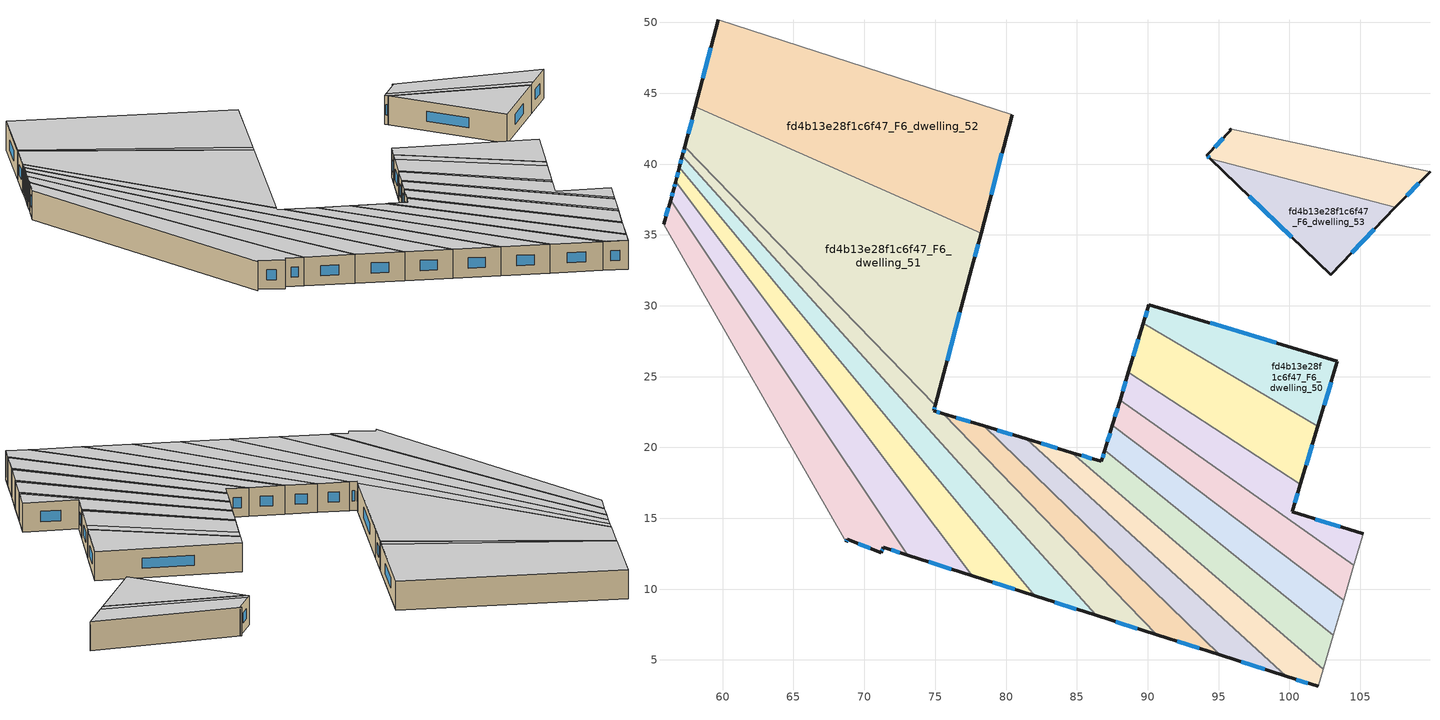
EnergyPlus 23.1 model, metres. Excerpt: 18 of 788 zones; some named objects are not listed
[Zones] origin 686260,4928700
fd4b13e28f1c6f47_F6_dwelling_37
 floor to fd4b13e28f1c6f47_F5_dwelling_37 (EU_floor_Construction): 56.32,37.46 73.07,12.39 71.34,12.95 71.2,12.57 68.8,13.53 68.71,13.31 55.82,35.76 z18
 wall outside (EU_wall_Construction): 68.71,13.31 68.8,13.53 71.2,12.57 71.34,12.95 73.07,12.39 / 56.32,37.46 55.82,35.76 z18:21
 wall to fd4b13e28f1c6f47_F6_dwelling_36 (EU_wall_Construction): 55.82,35.76 68.71,13.31 z18:21
 wall to fd4b13e28f1c6f47_F6_dwelling_38 (EU_wall_Construction): 73.07,12.39 56.32,37.46 z18:21
 window (EU_Window_Construction): 68.74,13.38 68.77,13.46 / 56.16,36.91 55.99,36.31 / 71.9,12.77 72.51,12.57 / 71.24,12.69 71.29,12.83 / 69.58,13.22 70.42,12.88 z18.97:20.03
 ceiling to fd4b13e28f1c6f47_F7_dwelling_48 (EU_floor_Construction): 72.96,12.43 56.31,37.43 55.82,35.76 68.71,13.31 68.8,13.53 71.2,12.57 71.34,12.95 z21
 ceiling to fd4b13e28f1c6f47_F7_dwelling_49 (EU_floor_Construction): 73.07,12.4 56.32,37.46 56.31,37.43 72.96,12.43 z21
fd4b13e28f1c6f47_F6_dwelling_38
 floor to fd4b13e28f1c6f47_F5_dwelling_38 (EU_floor_Construction): 56.68,38.75 77.62,10.94 73.07,12.39 56.32,37.46 56.55,38.24 z18
 wall outside (EU_wall_Construction): 56.68,38.75 56.55,38.24 56.32,37.46 / 73.07,12.39 77.62,10.94 z18:21
 wall to fd4b13e28f1c6f47_F6_dwelling_39 (EU_wall_Construction): 77.62,10.94 56.68,38.75 z18:21
 window (EU_Window_Construction): 56.47,37.99 56.4,37.72 / 56.64,38.58 56.59,38.4 / 74.54,11.92 76.15,11.41 z18.97:20.03
 ceiling to fd4b13e28f1c6f47_F7_dwelling_49 (EU_floor_Construction): 77.58,10.95 56.68,38.74 56.55,38.24 56.32,37.46 73.07,12.4 z21
 ceiling to fd4b13e28f1c6f47_F7_dwelling_50 (EU_floor_Construction): 77.62,10.94 56.68,38.75 56.68,38.74 77.58,10.95 z21
fd4b13e28f1c6f47_F6_dwelling_39
 floor to fd4b13e28f1c6f47_F5_dwelling_39 (EU_floor_Construction): 56.95,39.76 82.04,9.52 77.62,10.94 56.68,38.75 z18
 wall outside (EU_wall_Construction): 56.95,39.76 56.68,38.75 / 77.62,10.94 82.04,9.52 z18:21
 wall to fd4b13e28f1c6f47_F6_dwelling_40 (EU_wall_Construction): 82.04,9.52 56.95,39.76 z18:21
 window (EU_Window_Construction): 56.86,39.43 56.77,39.08 / 79.05,10.48 80.61,9.98 z18.97:20.03
 ceiling to fd4b13e28f1c6f47_F7_dwelling_50 (EU_floor_Construction): 82.04,9.52 56.95,39.76 56.68,38.75 77.62,10.94 z21
fd4b13e28f1c6f47_F6_dwelling_40
 floor to fd4b13e28f1c6f47_F5_dwelling_40 (EU_floor_Construction): 57.16,40.57 86.37,8.14 82.04,9.52 56.95,39.76 z18
 wall outside (EU_wall_Construction): 57.16,40.57 56.95,39.76 / 82.04,9.52 86.37,8.14 z18:21
 wall to fd4b13e28f1c6f47_F6_dwelling_41 (EU_wall_Construction): 86.37,8.14 57.16,40.57 z18:21
 window (EU_Window_Construction): 57.09,40.31 57.02,40.02 / 83.44,9.08 84.97,8.59 z18.97:20.03
 ceiling to fd4b13e28f1c6f47_F7_dwelling_51 (EU_floor_Construction): 86.37,8.14 57.16,40.57 56.95,39.77 82.06,9.52 z21
 ceiling to fd4b13e28f1c6f47_F7_dwelling_50 (EU_floor_Construction): 82.06,9.52 56.95,39.77 82.04,9.52 z21
fd4b13e28f1c6f47_F6_dwelling_41
 floor to fd4b13e28f1c6f47_F5_dwelling_41 (EU_floor_Construction): 74.99,22.97 74.89,22.59 75.56,22.39 90.64,6.77 86.37,8.14 57.16,40.57 57.34,41.24 z18
 wall outside (EU_wall_Construction): 86.37,8.14 90.64,6.77 / 57.34,41.24 57.16,40.57 / 75.56,22.39 74.89,22.59 74.99,22.97 z18:21
 wall to fd4b13e28f1c6f47_F6_dwelling_42 (EU_wall_Construction): 90.64,6.77 75.56,22.39 z18:21
 wall to fd4b13e28f1c6f47_F6_dwelling_51 (EU_wall_Construction): 74.99,22.97 57.34,41.24 z18:21
 window (EU_Window_Construction): 87.75,7.7 89.26,7.22 / 57.28,41.03 57.22,40.79 / 74.92,22.71 74.96,22.85 / 75.34,22.45 75.1,22.52 z18.97:20.03
 ceiling to fd4b13e28f1c6f47_F7_dwelling_52 (EU_floor_Construction): 90.64,6.77 75.56,22.39 74.89,22.59 74.99,22.97 57.34,41.24 57.17,40.59 86.45,8.11 z21
 ceiling to fd4b13e28f1c6f47_F7_dwelling_51 (EU_floor_Construction): 86.45,8.11 57.17,40.59 57.16,40.57 86.37,8.14 z21
fd4b13e28f1c6f47_F6_dwelling_42
 floor to fd4b13e28f1c6f47_F5_dwelling_42 (EU_floor_Construction): 90.64,6.77 75.56,22.39 78.42,21.52 95.08,5.35 z18
 wall outside (EU_wall_Construction): 90.64,6.77 95.08,5.35 / 78.42,21.52 75.56,22.39 z18:21
 wall to fd4b13e28f1c6f47_F6_dwelling_43 (EU_wall_Construction): 95.08,5.35 78.42,21.52 z18:21
 window (EU_Window_Construction): 92.08,6.31 93.64,5.81 / 77.49,21.8 76.48,22.11 z18.97:20.03
 ceiling to fd4b13e28f1c6f47_F7_dwelling_53 (EU_floor_Construction): 95.08,5.35 78.42,21.52 75.65,22.36 90.78,6.73 z21
 ceiling to fd4b13e28f1c6f47_F7_dwelling_52 (EU_floor_Construction): 90.78,6.73 75.65,22.36 75.56,22.39 90.64,6.77 z21
fd4b13e28f1c6f47_F6_dwelling_43
 floor to fd4b13e28f1c6f47_F5_dwelling_43 (EU_floor_Construction): 95.08,5.35 78.42,21.52 81.43,20.61 99.77,3.85 z18
 wall outside (EU_wall_Construction): 95.08,5.35 99.77,3.85 / 81.43,20.61 78.42,21.52 z18:21
 wall to fd4b13e28f1c6f47_F6_dwelling_44 (EU_wall_Construction): 99.77,3.85 81.43,20.61 z18:21
 window (EU_Window_Construction): 96.6,4.87 98.25,4.34 / 80.46,20.91 79.4,21.23 z18.97:20.03
 ceiling to fd4b13e28f1c6f47_F7_dwelling_54 (EU_floor_Construction): 99.77,3.85 81.43,20.61 78.56,21.48 95.3,5.28 z21
 ceiling to fd4b13e28f1c6f47_F7_dwelling_53 (EU_floor_Construction): 95.3,5.28 78.56,21.48 78.42,21.52 95.08,5.35 z21
fd4b13e28f1c6f47_F6_dwelling_44
 floor to fd4b13e28f1c6f47_F5_dwelling_44 (EU_floor_Construction): 102.39,4.34 102.03,3.13 99.77,3.85 81.43,20.61 84.66,19.64 z18
 wall outside (EU_wall_Construction): 99.77,3.85 102.03,3.13 / 84.66,19.64 81.43,20.61 z18:21
 wall adiabatic (EU_wall_Construction): 102.03,3.13 102.39,4.34 z18:21
 wall to fd4b13e28f1c6f47_F6_dwelling_45 (EU_wall_Construction): 102.39,4.34 84.66,19.64 z18:21
 window (EU_Window_Construction): 100.5,3.62 101.3,3.36 / 83.61,19.95 82.48,20.3 z18.97:20.03
 ceiling to fd4b13e28f1c6f47_F7_dwelling_55 (EU_floor_Construction): 102.03,3.13 102.38,4.34 84.66,19.64 81.62,20.55 100.06,3.76 z21
 ceiling to fd4b13e28f1c6f47_F7_dwelling_54 (EU_floor_Construction): 100.06,3.76 81.62,20.55 81.43,20.61 99.77,3.85 z21
fd4b13e28f1c6f47_F6_dwelling_45
 floor to fd4b13e28f1c6f47_F5_dwelling_45 (EU_floor_Construction): 103.1,6.76 102.39,4.34 84.66,19.64 86.74,19.01 86.98,19.82 z18
 wall outside (EU_wall_Construction): 86.98,19.82 86.74,19.01 84.66,19.64 z18:21
 wall to fd4b13e28f1c6f47_F6_dwelling_46 (EU_wall_Construction): 103.1,6.76 86.98,19.82 z18:21
 wall adiabatic (EU_wall_Construction): 102.39,4.34 103.1,6.76 z18:21
 window (EU_Window_Construction): 86.06,19.21 85.33,19.43 / 86.9,19.55 86.82,19.27 z18.97:20.03
 ceiling to fd4b13e28f1c6f47_F7_dwelling_56 (EU_floor_Construction): 102.44,4.51 103.1,6.76 86.98,19.82 86.74,19.01 84.93,19.55 z21
 ceiling to fd4b13e28f1c6f47_F7_dwelling_55 (EU_floor_Construction): 102.38,4.34 102.44,4.51 84.93,19.55 84.66,19.64 z21
fd4b13e28f1c6f47_F6_dwelling_46
 floor to fd4b13e28f1c6f47_F5_dwelling_46 (EU_floor_Construction): 103.83,9.22 103.1,6.76 86.98,19.82 87.52,21.58 z18
 wall outside (EU_wall_Construction): 87.52,21.58 86.98,19.82 z18:21
 wall adiabatic (EU_wall_Construction): 103.1,6.76 103.83,9.22 z18:21
 wall to fd4b13e28f1c6f47_F6_dwelling_47 (EU_wall_Construction): 103.83,9.22 87.52,21.58 z18:21
 window (EU_Window_Construction): 87.34,21.01 87.15,20.39 z18.97:20.03
 ceiling to fd4b13e28f1c6f47_F7_dwelling_57 (EU_floor_Construction): 103.17,6.98 103.83,9.22 87.52,21.58 87.03,19.97 z21
 ceiling to fd4b13e28f1c6f47_F7_dwelling_56 (EU_floor_Construction): 103.1,6.76 103.17,6.98 87.03,19.97 86.98,19.82 z21
fd4b13e28f1c6f47_F6_dwelling_47
 floor to fd4b13e28f1c6f47_F5_dwelling_47 (EU_floor_Construction): 104.56,11.69 103.83,9.22 87.52,21.58 88.05,23.34 z18
 wall outside (EU_wall_Construction): 88.05,23.34 87.52,21.58 z18:21
 wall adiabatic (EU_wall_Construction): 103.83,9.22 104.56,11.69 z18:21
 wall to fd4b13e28f1c6f47_F6_dwelling_48 (EU_wall_Construction): 104.56,11.69 88.05,23.34 z18:21
 window (EU_Window_Construction): 87.88,22.77 87.69,22.15 z18.97:20.03
 ceiling adiabatic (EU_roof_Construction): 103.91,9.48 104.56,11.69 88.05,23.34 87.57,21.76 z21
 ceiling to fd4b13e28f1c6f47_F7_dwelling_57 (EU_floor_Construction): 103.83,9.22 103.91,9.48 87.57,21.76 87.52,21.58 z21
fd4b13e28f1c6f47_F6_dwelling_48
 floor to fd4b13e28f1c6f47_F5_dwelling_48 (EU_floor_Construction): 100.78,17.41 100.19,15.45 105.22,13.91 104.56,11.69 88.05,23.34 88.64,25.3 z18
 wall outside (EU_wall_Construction): 105.22,13.91 100.19,15.45 100.78,17.41 / 88.64,25.3 88.05,23.34 z18:21
 wall adiabatic (EU_wall_Construction): 104.56,11.69 105.22,13.91 z18:21
 wall to fd4b13e28f1c6f47_F6_dwelling_49 (EU_wall_Construction): 100.78,17.41 88.64,25.3 z18:21
 window (EU_Window_Construction): 100.38,16.08 100.59,16.77 / 103.59,14.41 101.82,14.95 / 88.45,24.67 88.24,23.98 z18.97:20.03
 ceiling to fd4b13e28f1c6f47_F7_dwelling_59 (EU_floor_Construction): 104.65,11.98 105.22,13.91 100.19,15.45 100.78,17.41 88.64,25.3 88.11,23.55 z21
 ceiling to fd4b13e28f1c6f47_F7_dwelling_58 (EU_floor_Construction): 104.56,11.69 104.65,11.98 88.11,23.55 88.05,23.34 z21
fd4b13e28f1c6f47_F6_dwelling_49
 floor to fd4b13e28f1c6f47_F5_dwelling_49 (EU_floor_Construction): 102.02,21.5 100.78,17.41 88.64,25.3 89.69,28.76 z18
 wall outside (EU_wall_Construction): 89.69,28.76 88.64,25.3 / 100.78,17.41 102.02,21.5 z18:21
 wall to fd4b13e28f1c6f47_F6_dwelling_50 (EU_wall_Construction): 102.02,21.5 89.69,28.76 z18:21
 window (EU_Window_Construction): 89.35,27.64 88.98,26.42 / 101.18,18.74 101.61,20.18 z18.97:20.03
 ceiling to fd4b13e28f1c6f47_F7_dwelling_60 (EU_floor_Construction): 100.86,17.69 101.77,20.69 89.41,27.86 88.7,25.5 z21
 ceiling to fd4b13e28f1c6f47_F7_dwelling_59 (EU_floor_Construction): 100.78,17.41 100.86,17.69 88.7,25.5 88.64,25.3 z21
 ceiling to fd4b13e28f1c6f47_F7_dwelling_61 (EU_floor_Construction): 101.77,20.69 102.01,21.5 89.69,28.76 89.41,27.86 z21
fd4b13e28f1c6f47_F6_dwelling_50
 floor to fd4b13e28f1c6f47_F5_dwelling_50 (EU_floor_Construction): 103.4,26.08 102.02,21.5 89.69,28.76 90.09,30.09 z18
 wall outside (EU_wall_Construction): 102.02,21.5 103.4,26.08 90.09,30.09 89.69,28.76 z18:21
 window (EU_Window_Construction): 99.08,27.38 94.4,28.79 / 102.46,22.99 102.95,24.59 / 89.96,29.66 89.82,29.19 z18.97:20.03
 ceiling to fd4b13e28f1c6f47_F7_dwelling_61 (EU_floor_Construction): 102.01,21.5 103.4,26.08 90.09,30.09 89.69,28.76 z21
fd4b13e28f1c6f47_F6_dwelling_51
 floor to fd4b13e28f1c6f47_F5_dwelling_51 (EU_floor_Construction): 78.24,35.12 77.6,32.68 74.99,22.97 57.34,41.24 58.08,44.05 z18
 wall outside (EU_wall_Construction): 74.99,22.97 77.6,32.68 78.24,35.12 / 58.08,44.05 57.34,41.24 z18:21
 wall to fd4b13e28f1c6f47_F6_dwelling_52 (EU_wall_Construction): 78.24,35.12 58.08,44.05 z18:21
 window (EU_Window_Construction): 75.84,26.12 76.75,29.53 / 57.84,43.14 57.58,42.15 / 77.81,33.47 78.03,34.33 z18.97:20.03
 ceiling to fd4b13e28f1c6f47_F7_dwelling_62 (EU_floor_Construction): 75,23.02 77.6,32.68 78.24,35.13 58.08,44.05 57.34,41.26 z21
 ceiling to fd4b13e28f1c6f47_F7_dwelling_52 (EU_floor_Construction): 74.99,22.97 75,23.02 57.34,41.26 57.34,41.24 z21
fd4b13e28f1c6f47_F6_dwelling_52
 floor to fd4b13e28f1c6f47_F5_dwelling_52 (EU_floor_Construction): 80.43,43.48 78.24,35.12 58.08,44.05 59.7,50.21 z18
 wall outside (EU_wall_Construction): 78.24,35.12 80.43,43.48 / 59.7,50.21 58.08,44.05 z18:21
 wall to fd4b13e28f1c6f47_F6_dwelling_61 (EU_wall_Construction): 80.43,43.48 59.7,50.21 z18:21
 window (EU_Window_Construction): 78.95,37.83 79.72,40.77 / 59.17,48.21 58.6,46.04 z18.97:20.03
 ceiling to fd4b13e28f1c6f47_F7_dwelling_63 (EU_floor_Construction): 78.51,36.15 78.58,36.44 80.43,43.48 59.7,50.21 58.12,44.19 78.39,35.69 78.4,35.74 78.44,35.89 78.46,35.99 z21
 ceiling to fd4b13e28f1c6f47_F7_dwelling_62 (EU_floor_Construction): 78.24,35.13 78.39,35.69 58.12,44.19 58.08,44.05 z21
fd4b13e28f1c6f47_F6_dwelling_53
 floor to fd4b13e28f1c6f47_F5_dwelling_53 (EU_floor_Construction): 107.49,36.94 102.91,32.19 94.42,40.37 z18
 wall outside (EU_wall_Construction): 94.42,40.37 102.91,32.19 107.49,36.94 z18:21
 wall to fd4b13e28f1c6f47_F6_dwelling_54 (EU_wall_Construction): 107.49,36.94 94.42,40.37 z18:21
 window (EU_Window_Construction): 104.39,33.73 106,35.4 / 97.17,37.72 100.16,34.84 z18.97:20.03
 ceiling adiabatic (EU_roof_Construction): 102.91,32.19 107.49,36.94 94.42,40.37 z21
fd4b13e28f1c6f47_F6_dwelling_54
 floor to fd4b13e28f1c6f47_F5_dwelling_54 (EU_floor_Construction): 109.93,39.47 107.49,36.94 94.42,40.37 94.17,40.62 95.88,42.39 95.79,42.48 z18
 wall outside (EU_wall_Construction): 95.79,42.48 95.88,42.39 94.17,40.62 94.42,40.37 / 107.49,36.94 109.93,39.47 z18:21
 wall to fd4b13e28f1c6f47_F6_dwelling_55 (EU_wall_Construction): 109.93,39.47 95.79,42.48 z18:21
 window (EU_Window_Construction): 94.25,40.54 94.34,40.45 / 95.32,41.81 94.72,41.19 / 108.28,37.76 109.14,38.65 z18.97:20.03
 ceiling adiabatic (EU_roof_Construction): 107.98,37.45 109.93,39.47 95.79,42.48 95.88,42.39 94.41,40.87 z21
 ceiling to fd4b13e28f1c6f47_F7_dwelling_64 (EU_floor_Construction): 107.49,36.94 107.98,37.45 94.41,40.87 94.17,40.62 94.42,40.37 z21
[Building]
EU S2 Campaign: North Axis=0; Terrain=City; Solar Distribution=FullExterior
[Site:Location]
Bologna: Latitude=44.5; Longitude=11.25; Time Zone=1; Elevation=37
[SizingPeriod:WeatherFileDays]
AnnualSizingPeriod: Begin Month=1; Begin Day of Month=1; End Month=12; End Day of Month=31; Day of Week for Start Day=Monday; Use Weather File Daylight Saving Period=No; Use Weather File Rain and Snow Indicators=No
[MATERIAL]
EU_InternalMass_Material: Roughness=MediumRough; Thickness=0.1; Conductivity=1; Density=1800; Specific Heat=900; Thermal Absorptance=0.9; Solar Absorptance=0.7; Visible Absorptance=0.7
[MATERIAL:NOMASS] Roughness=MediumRough; Thermal Absorptance=0.9; Solar Absorptance=0.7; Visible Absorptance=0.7
Name | Thermal Resistance
EU_wall_NoMass | 0.779417
EU_roof_NoMass | 0.435466
EU_floor_NoMass | 0.588222
[WINDOWMATERIAL:SIMPLEGLAZINGSYSTEM]
EU_Window_SimpleGlazing: UFactor=5.16242; Solar Heat Gain Coefficient=0.85; Visible Transmittance=0.85
[CONSTRUCTION]
EU_wall_Construction: EU_wall_NoMass
EU_roof_Construction: EU_roof_NoMass
EU_floor_Construction: EU_floor_NoMass
EU_Window_Construction: EU_Window_SimpleGlazing
EU_InternalMass_Construction: EU_InternalMass_Material
[ZONE] Type=1; Multiplier=1; Ceiling Height=autocalculate; Floor Area=autocalculate; Part of Total Floor Area=Yes
Name | Volume
fd4b13e28f1c6f47_F6_dwelling_37 | 190.11
fd4b13e28f1c6f47_F6_dwelling_38 | 190.018
fd4b13e28f1c6f47_F6_dwelling_39 | 190.095
fd4b13e28f1c6f47_F6_dwelling_40 | 190.117
fd4b13e28f1c6f47_F6_dwelling_41 | 190.074
fd4b13e28f1c6f47_F6_dwelling_42 | 119.744
fd4b13e28f1c6f47_F6_dwelling_43 | 126.868
fd4b13e28f1c6f47_F6_dwelling_44 | 131.747
fd4b13e28f1c6f47_F6_dwelling_45 | 127.926
fd4b13e28f1c6f47_F6_dwelling_46 | 126.876
fd4b13e28f1c6f47_F6_dwelling_47 | 126.95
fd4b13e28f1c6f47_F6_dwelling_48 | 120.264
fd4b13e28f1c6f47_F6_dwelling_49 | 164.548
fd4b13e28f1c6f47_F6_dwelling_50 | 128.534
fd4b13e28f1c6f47_F6_dwelling_51 | 505.823
fd4b13e28f1c6f47_F6_dwelling_52 | 489.611
fd4b13e28f1c6f47_F6_dwelling_53 | 116.773
fd4b13e28f1c6f47_F6_dwelling_54 | 113.755
[INTERNALMASS] Construction=EU_InternalMass_Construction
Name | Zone or ZoneList | Surface Area
fd4b13e28f1c6f47_F6_dwelling_37_EU_InternalMass | fd4b13e28f1c6f47_F6_dwelling_37 | 63.37
fd4b13e28f1c6f47_F6_dwelling_38_EU_InternalMass | fd4b13e28f1c6f47_F6_dwelling_38 | 63.3395
fd4b13e28f1c6f47_F6_dwelling_39_EU_InternalMass | fd4b13e28f1c6f47_F6_dwelling_39 | 63.3649
fd4b13e28f1c6f47_F6_dwelling_40_EU_InternalMass | fd4b13e28f1c6f47_F6_dwelling_40 | 63.3723
fd4b13e28f1c6f47_F6_dwelling_41_EU_InternalMass | fd4b13e28f1c6f47_F6_dwelling_41 | 63.3581
fd4b13e28f1c6f47_F6_dwelling_42_EU_InternalMass | fd4b13e28f1c6f47_F6_dwelling_42 | 39.9143
fd4b13e28f1c6f47_F6_dwelling_43_EU_InternalMass | fd4b13e28f1c6f47_F6_dwelling_43 | 42.2893
fd4b13e28f1c6f47_F6_dwelling_44_EU_InternalMass | fd4b13e28f1c6f47_F6_dwelling_44 | 43.9156
fd4b13e28f1c6f47_F6_dwelling_45_EU_InternalMass | fd4b13e28f1c6f47_F6_dwelling_45 | 42.6423
fd4b13e28f1c6f47_F6_dwelling_46_EU_InternalMass | fd4b13e28f1c6f47_F6_dwelling_46 | 42.2918
fd4b13e28f1c6f47_F6_dwelling_47_EU_InternalMass | fd4b13e28f1c6f47_F6_dwelling_47 | 42.3171
fd4b13e28f1c6f47_F6_dwelling_48_EU_InternalMass | fd4b13e28f1c6f47_F6_dwelling_48 | 40.0876
fd4b13e28f1c6f47_F6_dwelling_49_EU_InternalMass | fd4b13e28f1c6f47_F6_dwelling_49 | 54.8485
fd4b13e28f1c6f47_F6_dwelling_50_EU_InternalMass | fd4b13e28f1c6f47_F6_dwelling_50 | 42.8446
fd4b13e28f1c6f47_F6_dwelling_51_EU_InternalMass | fd4b13e28f1c6f47_F6_dwelling_51 | 168.598
fd4b13e28f1c6f47_F6_dwelling_52_EU_InternalMass | fd4b13e28f1c6f47_F6_dwelling_52 | 163.216
fd4b13e28f1c6f47_F6_dwelling_53_EU_InternalMass | fd4b13e28f1c6f47_F6_dwelling_53 | 38.922
fd4b13e28f1c6f47_F6_dwelling_54_EU_InternalMass | fd4b13e28f1c6f47_F6_dwelling_54 | 37.9189
[OTHEREQUIPMENT] Fuel Type=Electricity; Design Level Calculation Method=Watts/Area; Power per Zone Floor Area=1; Fraction Latent=0; Fraction Radiant=0; Fraction Lost=0; Carbon Dioxide Generation Rate=0; EndUse Subcategory=EU_Step8_InternalGains
Name | Zone or ZoneList or Space or SpaceList | Schedule
EU_Step8_InternalGain_fd4b13e28f1c6f47_F6_dwelling_37_f000 | fd4b13e28f1c6f47_F6_dwelling_37 | EU_Step8_GainSchedule_fd4b13e28f1c6f47_F6_dwelling_37_f000
EU_Step8_InternalGain_fd4b13e28f1c6f47_F6_dwelling_38_f000 | fd4b13e28f1c6f47_F6_dwelling_38 | EU_Step8_GainSchedule_fd4b13e28f1c6f47_F6_dwelling_38_f000
EU_Step8_InternalGain_fd4b13e28f1c6f47_F6_dwelling_39_f000 | fd4b13e28f1c6f47_F6_dwelling_39 | EU_Step8_GainSchedule_fd4b13e28f1c6f47_F6_dwelling_39_f000
EU_Step8_InternalGain_fd4b13e28f1c6f47_F6_dwelling_40_f000 | fd4b13e28f1c6f47_F6_dwelling_40 | EU_Step8_GainSchedule_fd4b13e28f1c6f47_F6_dwelling_40_f000
EU_Step8_InternalGain_fd4b13e28f1c6f47_F6_dwelling_41_f000 | fd4b13e28f1c6f47_F6_dwelling_41 | EU_Step8_GainSchedule_fd4b13e28f1c6f47_F6_dwelling_41_f000
EU_Step8_InternalGain_fd4b13e28f1c6f47_F6_dwelling_42_f000 | fd4b13e28f1c6f47_F6_dwelling_42 | EU_Step8_GainSchedule_fd4b13e28f1c6f47_F6_dwelling_42_f000
EU_Step8_InternalGain_fd4b13e28f1c6f47_F6_dwelling_43_f000 | fd4b13e28f1c6f47_F6_dwelling_43 | EU_Step8_GainSchedule_fd4b13e28f1c6f47_F6_dwelling_43_f000
EU_Step8_InternalGain_fd4b13e28f1c6f47_F6_dwelling_44_f000 | fd4b13e28f1c6f47_F6_dwelling_44 | EU_Step8_GainSchedule_fd4b13e28f1c6f47_F6_dwelling_44_f000
EU_Step8_InternalGain_fd4b13e28f1c6f47_F6_dwelling_45_f000 | fd4b13e28f1c6f47_F6_dwelling_45 | EU_Step8_GainSchedule_fd4b13e28f1c6f47_F6_dwelling_45_f000
EU_Step8_InternalGain_fd4b13e28f1c6f47_F6_dwelling_46_f000 | fd4b13e28f1c6f47_F6_dwelling_46 | EU_Step8_GainSchedule_fd4b13e28f1c6f47_F6_dwelling_46_f000
EU_Step8_InternalGain_fd4b13e28f1c6f47_F6_dwelling_47_f000 | fd4b13e28f1c6f47_F6_dwelling_47 | EU_Step8_GainSchedule_fd4b13e28f1c6f47_F6_dwelling_47_f000
EU_Step8_InternalGain_fd4b13e28f1c6f47_F6_dwelling_48_f000 | fd4b13e28f1c6f47_F6_dwelling_48 | EU_Step8_GainSchedule_fd4b13e28f1c6f47_F6_dwelling_48_f000
EU_Step8_InternalGain_fd4b13e28f1c6f47_F6_dwelling_49_f000 | fd4b13e28f1c6f47_F6_dwelling_49 | EU_Step8_GainSchedule_fd4b13e28f1c6f47_F6_dwelling_49_f000
EU_Step8_InternalGain_fd4b13e28f1c6f47_F6_dwelling_50_f000 | fd4b13e28f1c6f47_F6_dwelling_50 | EU_Step8_GainSchedule_fd4b13e28f1c6f47_F6_dwelling_50_f000
EU_Step8_InternalGain_fd4b13e28f1c6f47_F6_dwelling_51_f000 | fd4b13e28f1c6f47_F6_dwelling_51 | EU_Step8_GainSchedule_fd4b13e28f1c6f47_F6_dwelling_51_f000
EU_Step8_InternalGain_fd4b13e28f1c6f47_F6_dwelling_52_f000 | fd4b13e28f1c6f47_F6_dwelling_52 | EU_Step8_GainSchedule_fd4b13e28f1c6f47_F6_dwelling_52_f000
EU_Step8_InternalGain_fd4b13e28f1c6f47_F6_dwelling_53_f000 | fd4b13e28f1c6f47_F6_dwelling_53 | EU_Step8_GainSchedule_fd4b13e28f1c6f47_F6_dwelling_53_f000
EU_Step8_InternalGain_fd4b13e28f1c6f47_F6_dwelling_54_f000 | fd4b13e28f1c6f47_F6_dwelling_54 | EU_Step8_GainSchedule_fd4b13e28f1c6f47_F6_dwelling_54_f000
[ZONEVENTILATION:DESIGNFLOWRATE] Schedule=EU_AlwaysOn; Design Flow Rate Calculation Method=AirChanges/Hour; Air Changes per Hour=0.712058; Ventilation Type=Natural; Fan Pressure Rise=0; Fan Total Efficiency=1; Constant Term Coefficient=1; Temperature Term Coefficient=0; Velocity Term Coefficient=0; Velocity Squared Term Coefficient=0; Minimum Indoor Temperature=-100; Maximum Indoor Temperature=100; Delta Temperature=-100; Minimum Outdoor Temperature=-100; Maximum Outdoor Temperature=100; Maximum Wind Speed=40
Name | Zone or ZoneList or Space or SpaceList
EU_ConstantAir_fd4b13e28f1c6f47_F6_dwelling_37 | fd4b13e28f1c6f47_F6_dwelling_37
EU_ConstantAir_fd4b13e28f1c6f47_F6_dwelling_38 | fd4b13e28f1c6f47_F6_dwelling_38
EU_ConstantAir_fd4b13e28f1c6f47_F6_dwelling_39 | fd4b13e28f1c6f47_F6_dwelling_39
EU_ConstantAir_fd4b13e28f1c6f47_F6_dwelling_40 | fd4b13e28f1c6f47_F6_dwelling_40
EU_ConstantAir_fd4b13e28f1c6f47_F6_dwelling_41 | fd4b13e28f1c6f47_F6_dwelling_41
EU_ConstantAir_fd4b13e28f1c6f47_F6_dwelling_42 | fd4b13e28f1c6f47_F6_dwelling_42
EU_ConstantAir_fd4b13e28f1c6f47_F6_dwelling_43 | fd4b13e28f1c6f47_F6_dwelling_43
EU_ConstantAir_fd4b13e28f1c6f47_F6_dwelling_44 | fd4b13e28f1c6f47_F6_dwelling_44
EU_ConstantAir_fd4b13e28f1c6f47_F6_dwelling_45 | fd4b13e28f1c6f47_F6_dwelling_45
EU_ConstantAir_fd4b13e28f1c6f47_F6_dwelling_46 | fd4b13e28f1c6f47_F6_dwelling_46
EU_ConstantAir_fd4b13e28f1c6f47_F6_dwelling_47 | fd4b13e28f1c6f47_F6_dwelling_47
EU_ConstantAir_fd4b13e28f1c6f47_F6_dwelling_48 | fd4b13e28f1c6f47_F6_dwelling_48
EU_ConstantAir_fd4b13e28f1c6f47_F6_dwelling_49 | fd4b13e28f1c6f47_F6_dwelling_49
EU_ConstantAir_fd4b13e28f1c6f47_F6_dwelling_50 | fd4b13e28f1c6f47_F6_dwelling_50
EU_ConstantAir_fd4b13e28f1c6f47_F6_dwelling_51 | fd4b13e28f1c6f47_F6_dwelling_51
EU_ConstantAir_fd4b13e28f1c6f47_F6_dwelling_52 | fd4b13e28f1c6f47_F6_dwelling_52
EU_ConstantAir_fd4b13e28f1c6f47_F6_dwelling_53 | fd4b13e28f1c6f47_F6_dwelling_53
EU_ConstantAir_fd4b13e28f1c6f47_F6_dwelling_54 | fd4b13e28f1c6f47_F6_dwelling_54
[HVACTEMPLATE:ZONE:IDEALLOADSAIRSYSTEM] System Availability Schedule=EU_AlwaysOn; Maximum Heating Supply Air Temperature=50; Minimum Cooling Supply Air Temperature=13; Maximum Heating Supply Air Humidity Ratio=0.0156; Minimum Cooling Supply Air Humidity Ratio=0.0077; Heating Limit=NoLimit; Cooling Limit=NoLimit; Heating Availability Schedule=EU_AlwaysOn; Cooling Availability Schedule=EU_CoolingOff; Dehumidification Control Type=ConstantSensibleHeatRatio; Cooling Sensible Heat Ratio=0.7; Dehumidification Setpoint=60; Humidification Control Type=None; Humidification Setpoint=30; Outdoor Air Method=None; Outdoor Air Flow Rate per Person=0.00944; Outdoor Air Flow Rate per Zone Floor Area=0; Outdoor Air Flow Rate per Zone=0; Demand Controlled Ventilation Type=None; Outdoor Air Economizer Type=NoEconomizer; Heat Recovery Type=None; Sensible Heat Recovery Effectiveness=0.7; Latent Heat Recovery Effectiveness=0.65
Name | Template Thermostat
fd4b13e28f1c6f47_F6_dwelling_37 | EU_HeatOnly_fd4b13e28f1c6f47_F6_dwelling_37
fd4b13e28f1c6f47_F6_dwelling_38 | EU_HeatOnly_fd4b13e28f1c6f47_F6_dwelling_38
fd4b13e28f1c6f47_F6_dwelling_39 | EU_HeatOnly_fd4b13e28f1c6f47_F6_dwelling_39
fd4b13e28f1c6f47_F6_dwelling_40 | EU_HeatOnly_fd4b13e28f1c6f47_F6_dwelling_40
fd4b13e28f1c6f47_F6_dwelling_41 | EU_HeatOnly_fd4b13e28f1c6f47_F6_dwelling_41
fd4b13e28f1c6f47_F6_dwelling_42 | EU_HeatOnly_fd4b13e28f1c6f47_F6_dwelling_42
fd4b13e28f1c6f47_F6_dwelling_43 | EU_HeatOnly_fd4b13e28f1c6f47_F6_dwelling_43
fd4b13e28f1c6f47_F6_dwelling_44 | EU_HeatOnly_fd4b13e28f1c6f47_F6_dwelling_44
fd4b13e28f1c6f47_F6_dwelling_45 | EU_HeatOnly_fd4b13e28f1c6f47_F6_dwelling_45
fd4b13e28f1c6f47_F6_dwelling_46 | EU_HeatOnly_fd4b13e28f1c6f47_F6_dwelling_46
fd4b13e28f1c6f47_F6_dwelling_47 | EU_HeatOnly_fd4b13e28f1c6f47_F6_dwelling_47
fd4b13e28f1c6f47_F6_dwelling_48 | EU_HeatOnly_fd4b13e28f1c6f47_F6_dwelling_48
fd4b13e28f1c6f47_F6_dwelling_49 | EU_HeatOnly_fd4b13e28f1c6f47_F6_dwelling_49
fd4b13e28f1c6f47_F6_dwelling_50 | EU_HeatOnly_fd4b13e28f1c6f47_F6_dwelling_50
fd4b13e28f1c6f47_F6_dwelling_51 | EU_HeatOnly_fd4b13e28f1c6f47_F6_dwelling_51
fd4b13e28f1c6f47_F6_dwelling_52 | EU_HeatOnly_fd4b13e28f1c6f47_F6_dwelling_52
fd4b13e28f1c6f47_F6_dwelling_53 | EU_HeatOnly_fd4b13e28f1c6f47_F6_dwelling_53
fd4b13e28f1c6f47_F6_dwelling_54 | EU_HeatOnly_fd4b13e28f1c6f47_F6_dwelling_54
[SIZING:ZONE] Zone Cooling Design Supply Air Temperature Input Method=SupplyAirTemperature; Zone Cooling Design Supply Air Temperature=13; Zone Heating Design Supply Air Temperature Input Method=SupplyAirTemperature; Zone Heating Design Supply Air Temperature=50; Zone Cooling Design Supply Air Humidity Ratio=0.008; Zone Heating Design Supply Air Humidity Ratio=0.008; Cooling Design Air Flow Method=DesignDay; Cooling Design Air Flow Rate=0; Cooling Minimum Air Flow per Zone Floor Area=0.000762; Cooling Minimum Air Flow=0; Cooling Minimum Air Flow Fraction=0.2; Heating Design Air Flow Method=DesignDay; Heating Design Air Flow Rate=0; Heating Maximum Air Flow per Zone Floor Area=0.002032; Heating Maximum Air Flow=0.141576; Heating Maximum Air Flow Fraction=0.3; Account for Dedicated Outdoor Air System=No; Dedicated Outdoor Air System Control Strategy=NeutralSupplyAir; Dedicated Outdoor Air Low Setpoint Temperature for Design=autosize; Dedicated Outdoor Air High Setpoint Temperature for Design=autosize; Zone Load Sizing Method=Sensible Load Only No Latent Load; Zone Latent Cooling Design Supply Air Humidity Ratio Input Method=HumidityRatioDifference; Zone Cooling Design Supply Air Humidity Ratio Difference=0.005; Zone Latent Heating Design Supply Air Humidity Ratio Input Method=HumidityRatioDifference; Zone Humidification Design Supply Air Humidity Ratio Difference=0.005
fd4b13e28f1c6f47_F6_dwelling_37; fd4b13e28f1c6f47_F6_dwelling_38; fd4b13e28f1c6f47_F6_dwelling_39; fd4b13e28f1c6f47_F6_dwelling_40; fd4b13e28f1c6f47_F6_dwelling_41; fd4b13e28f1c6f47_F6_dwelling_42; fd4b13e28f1c6f47_F6_dwelling_43; fd4b13e28f1c6f47_F6_dwelling_44; fd4b13e28f1c6f47_F6_dwelling_45; fd4b13e28f1c6f47_F6_dwelling_46; fd4b13e28f1c6f47_F6_dwelling_47; fd4b13e28f1c6f47_F6_dwelling_48; fd4b13e28f1c6f47_F6_dwelling_49; fd4b13e28f1c6f47_F6_dwelling_50; fd4b13e28f1c6f47_F6_dwelling_51; fd4b13e28f1c6f47_F6_dwelling_52; fd4b13e28f1c6f47_F6_dwelling_53; fd4b13e28f1c6f47_F6_dwelling_54
[SCHEDULE:CONSTANT]
Name | Hourly Value
EU_AlwaysOn | 1
EU_CoolingOff | 0
[SCHEDULE:FILE] Column Number=1; Rows to Skip at Top=0; Number of Hours of Data=8760; Column Separator=Comma; Interpolate to Timestep=No; Minutes per Item=60; Adjust Schedule for Daylight Savings=Yes
Name | File
EU_Step8_GainSchedule_fd4b13e28f1c6f47_F6_dwelling_37_f000 | ../../schedules/fd4b13e28f1c6f47/fd4b13e28f1c6f47_F6_dwelling_37_f000_gain.csv
EU_Step8_GainSchedule_fd4b13e28f1c6f47_F6_dwelling_38_f000 | ../../schedules/fd4b13e28f1c6f47/fd4b13e28f1c6f47_F6_dwelling_38_f000_gain.csv
EU_Step8_GainSchedule_fd4b13e28f1c6f47_F6_dwelling_39_f000 | ../../schedules/fd4b13e28f1c6f47/fd4b13e28f1c6f47_F6_dwelling_39_f000_gain.csv
EU_Step8_GainSchedule_fd4b13e28f1c6f47_F6_dwelling_40_f000 | ../../schedules/fd4b13e28f1c6f47/fd4b13e28f1c6f47_F6_dwelling_40_f000_gain.csv
EU_Step8_GainSchedule_fd4b13e28f1c6f47_F6_dwelling_41_f000 | ../../schedules/fd4b13e28f1c6f47/fd4b13e28f1c6f47_F6_dwelling_41_f000_gain.csv
EU_Step8_GainSchedule_fd4b13e28f1c6f47_F6_dwelling_42_f000 | ../../schedules/fd4b13e28f1c6f47/fd4b13e28f1c6f47_F6_dwelling_42_f000_gain.csv
EU_Step8_GainSchedule_fd4b13e28f1c6f47_F6_dwelling_43_f000 | ../../schedules/fd4b13e28f1c6f47/fd4b13e28f1c6f47_F6_dwelling_43_f000_gain.csv
EU_Step8_GainSchedule_fd4b13e28f1c6f47_F6_dwelling_44_f000 | ../../schedules/fd4b13e28f1c6f47/fd4b13e28f1c6f47_F6_dwelling_44_f000_gain.csv
EU_Step8_GainSchedule_fd4b13e28f1c6f47_F6_dwelling_45_f000 | ../../schedules/fd4b13e28f1c6f47/fd4b13e28f1c6f47_F6_dwelling_45_f000_gain.csv
EU_Step8_GainSchedule_fd4b13e28f1c6f47_F6_dwelling_46_f000 | ../../schedules/fd4b13e28f1c6f47/fd4b13e28f1c6f47_F6_dwelling_46_f000_gain.csv
EU_Step8_GainSchedule_fd4b13e28f1c6f47_F6_dwelling_47_f000 | ../../schedules/fd4b13e28f1c6f47/fd4b13e28f1c6f47_F6_dwelling_47_f000_gain.csv
EU_Step8_GainSchedule_fd4b13e28f1c6f47_F6_dwelling_48_f000 | ../../schedules/fd4b13e28f1c6f47/fd4b13e28f1c6f47_F6_dwelling_48_f000_gain.csv
EU_Step8_GainSchedule_fd4b13e28f1c6f47_F6_dwelling_49_f000 | ../../schedules/fd4b13e28f1c6f47/fd4b13e28f1c6f47_F6_dwelling_49_f000_gain.csv
EU_Step8_GainSchedule_fd4b13e28f1c6f47_F6_dwelling_50_f000 | ../../schedules/fd4b13e28f1c6f47/fd4b13e28f1c6f47_F6_dwelling_50_f000_gain.csv
EU_Step8_GainSchedule_fd4b13e28f1c6f47_F6_dwelling_51_f000 | ../../schedules/fd4b13e28f1c6f47/fd4b13e28f1c6f47_F6_dwelling_51_f000_gain.csv
EU_Step8_GainSchedule_fd4b13e28f1c6f47_F6_dwelling_52_f000 | ../../schedules/fd4b13e28f1c6f47/fd4b13e28f1c6f47_F6_dwelling_52_f000_gain.csv
EU_Step8_GainSchedule_fd4b13e28f1c6f47_F6_dwelling_53_f000 | ../../schedules/fd4b13e28f1c6f47/fd4b13e28f1c6f47_F6_dwelling_53_f000_gain.csv
EU_Step8_GainSchedule_fd4b13e28f1c6f47_F6_dwelling_54_f000 | ../../schedules/fd4b13e28f1c6f47/fd4b13e28f1c6f47_F6_dwelling_54_f000_gain.csv
